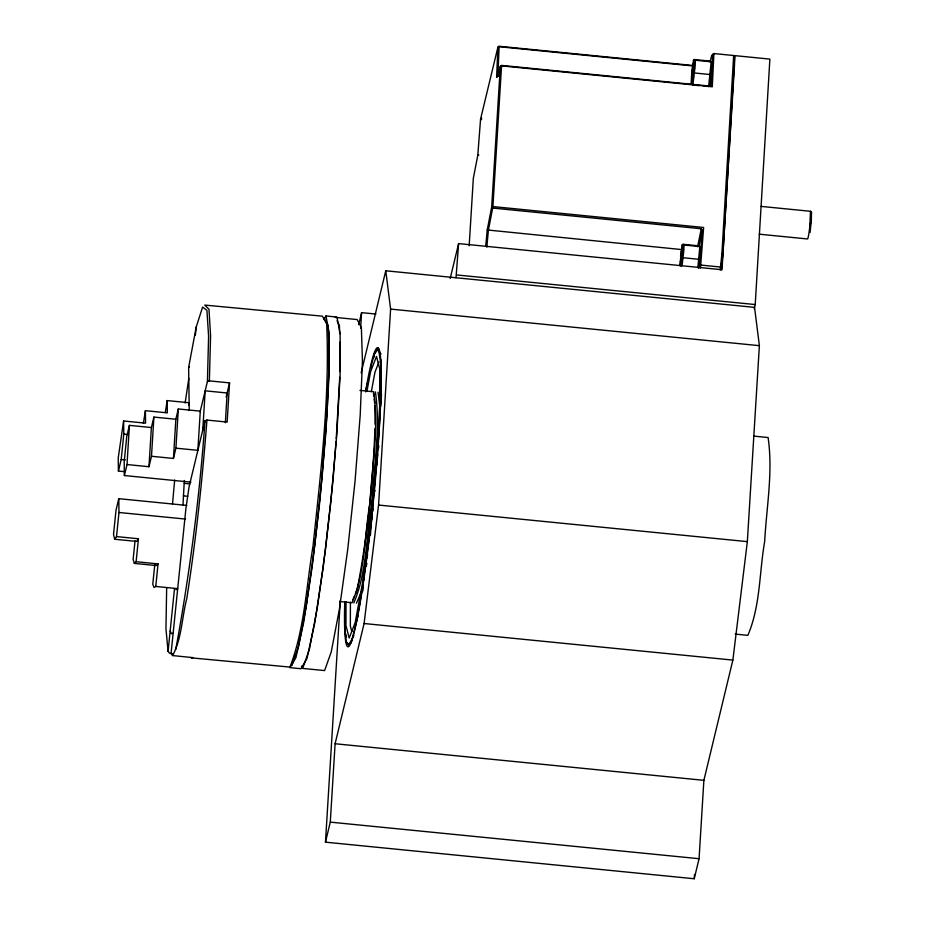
<?xml version="1.0" encoding="UTF-8"?>
<svg xmlns="http://www.w3.org/2000/svg" width="925" height="925" viewBox="0 0 925 925"><rect width="100%" height="100%" fill="white"/><g stroke="black" fill="none" stroke-linecap="round" stroke-linejoin="round"><path stroke-width="1.39" d="M346.031 601.701L345.962 625.577L349.199 638.065L355.142 622.664L362.612 582.426L370.127 525.308L376.209 462.627L379.632 406.827L379.736 368.925L376.498 356.426L370.555 371.838L366.947 391.263M350.413 602.152L350.355 626.017L351.789 631.567M370.416 535.413C374.197 482.503 380.903 429.628 381.1 376.44M376.822 465.113L377.77 454.106M499.199 74.925L496.621 77.203L497.916 47.117L499.072 46.25L692.605 65.444M497.847 76.266L499.13 46.724L498.552 46.435M721.257 269.892L722.864 254.548L734.519 64.866L734.635 56.668L733.664 55.512L713.903 53.557L712.678 54.494L711.186 85.216L710.03 86.094L501.489 65.398L500.333 66.276L498.043 75.792L496.621 77.203M733.664 55.512L721.893 253.936L720.228 269.938M810.069 232.487L811.352 220.462L811.468 212.553L810.473 211.293L761.206 206.402M166.662 587.676L165.957 628.827L168.073 651.397L169.645 653.339L172.339 653.617M353.905 635.579L348.552 645.095L346.424 642.262L345.129 632.122L345.002 602.291M200.101 411.856L207.42 381.516L208.599 336.284L206.923 310.314L202.61 307.065L196.227 326.976L188.642 367.375L189.232 410.492M209.374 380.88L210.576 335.706L208.981 309.308L204.783 305.088L322.455 316.177L326.675 323.97C329.936 398.27 320.674 472.421 313.02 546.201C306.233 586.543 304.683 628.549 289.976 667.087L191.186 657.848L192.816 657.594L172.628 655.582L171.044 653.64L185.925 508.403L189.058 486.908L205.015 420.702L206.957 420.066L227.157 422.078L229.562 382.881L209.374 380.88L207.42 381.516M374.949 428.518C372.995 482.572 367.341 536.604 357.166 589.745L355.524 593.492M375.087 424.24L375.03 405.832M679.829 265.637L682.13 244.986L683.055 244.292L698.861 245.853L700.595 247.403L698.629 267.822M697.878 267.337L699.82 246.57L684.014 244.998L683.032 245.657L681.066 266.076M694.016 62.195L694.409 59.535L710.203 61.108L711.175 61.825L708.643 86.58L709.567 85.886L711.209 74.636L711.949 62.646L711.175 61.825L695.369 60.252L694.386 60.9L692.004 84.14L692.837 85.007L695.195 65.756L695.369 60.252L694.409 59.535L693.472 60.229L691.842 71.479L691.102 83.47L692.004 84.14M810.867 215.051L811.468 212.553L810.473 211.293L809.884 225.573A14.048 1.018 -84.3 0 1 807.49 238.962L759.171 234.175M339.729 377.284L336.249 438.6M339.961 371.619L339.949 342.111M183 504.877L184.306 480.491M127.014 464.547L148.971 466.732L151.492 456.268L173.438 458.442L175.912 448.163L197.869 450.336L200.274 411.151L178.328 408.966L175.843 419.245L153.897 417.071L151.376 427.535L129.419 425.361L127.014 464.547L124.366 475.542L190.932 482.145M151.376 427.535L148.971 466.732M153.897 417.071L151.492 456.268M175.843 419.245L173.438 458.442M178.328 408.966L175.912 448.163M361.166 372.844L385.76 270.782L754.546 307.366L759.379 345.672L747.342 541.634L732.866 660.092L703.879 780.33L699.069 858.712L694.236 878.75L325.461 842.166L340.319 600.371M325.461 842.166L330.283 822.128L335.104 743.746L364.092 623.519L378.568 505.05L390.604 309.089L385.76 270.782M360.634 328.317L361.594 312.638L375.943 314.061M456.013 277.743L458.615 243.599L722.02 269.73L734.762 55.627L769.878 59.107L755.216 304.556L754.21 308.753M469.183 245.773L473.334 178.294L477.797 155.308L480.572 119.059L497.916 47.117M485.717 246.235L487.232 229.955L491.684 206.969L500.333 66.276M486.816 247.195L488.377 230.394L492.909 206.576L501.558 65.883L500.98 65.582M700.017 255.254L700.433 248.501M711.614 66.45L709.637 84.707M492.724 208.067L701.266 228.752L702.295 229.839L699.3 267.718M722.055 256.086L722.217 253.381M694.236 878.75L694.502 874.437M202.772 430.009L205.177 390.812L227.134 392.998L225.365 422.702M366.982 386.257L367.19 383.517L365.768 391.946M336.029 441.468L333.116 478.826L325.797 547.068L317.437 607.043L309.308 649.662L302.648 668.405L324.606 670.579L331.266 651.836L339.394 609.228L347.742 549.253L355.061 481L360.218 414.92L362.438 361.028L361.374 327.542L357.189 319.564L335.243 317.391M681.101 258.688L681.297 256.271L680.488 256.237M206.957 420.066C202.298 479.844 196.031 539.518 186.746 598.764C181.855 617.553 181.878 638.157 172.628 655.582M205.015 420.702C199.603 497.453 189.637 573.847 175.762 649.454M172.501 504.021L174.675 480.04M351.153 642.91L358.16 615.31M124.077 471.611L118.412 471.056L121.198 459.482L123.8 434.103L123.615 420.991L145.572 423.164L145.398 410.677L167.344 412.851L167.182 400.583L189.128 402.757L188.712 405.416M116.515 536.581L138.461 538.766L136.588 541.414L114.642 539.24L116.515 536.581L118.978 512.485L118.793 498.679L186.769 505.42M135.038 540.824L133.131 559.486L134.333 563.394L156.29 565.568L158.059 563.903L136.114 561.718L134.333 563.394M136.114 561.718L138.461 538.766M154.799 564.481L152.775 584.207L154.036 587.548L155.758 586.45L177.704 588.635L175.993 589.734M155.758 586.45L158.059 563.903M168.073 651.397L174.49 588.751M692.721 81.065L691.738 81.99L692.675 66.854L693.75 62.38L694.525 63.478M692.709 79.874L694.201 64.819M691.738 81.99L693.819 67.722L693.75 62.38M680.372 265.406L681.32 251.6L682.396 247.125L683.17 248.235L681.332 263.428M680.65 265.625L682.396 247.125M720.98 266.839L721.269 264.088M195.372 335.174L196.227 326.976M358.507 610.986L362.542 587.086L372.37 514.184M710.793 73.873L711.267 69.918M698.791 263.879L699.277 259.937M381.516 394.142L380.568 406.503M378.498 448.59L378.857 445.827M185.127 403.011L188.792 378.487M370.543 368.312L374.301 354.009L378.417 348.286L380.58 362.369L380.984 379.319M682.072 265.764L683.841 250.513L684.014 244.998L683.055 244.292M698.468 268.192L699.774 259.301M720.98 266.562L721.35 264.018M373.735 357.825L374.301 354.009L377.585 349.43M372.798 511.328L373.226 508.472M165.298 412.527L167.182 400.583M143.363 423.384L145.398 410.677M697.589 246.813L701.266 228.752M698.918 246.119L702.295 229.839M700.468 267.984L703.636 227.481L492.909 206.576M123.615 420.991L118.227 457.944L118.412 471.056M361.71 590.335L362.218 587.514M363.294 582.9L362.901 590.971M363.803 580.102L364.311 577.316M366.335 566.146L366.843 563.36M371.341 391.691L374.949 372.266L378.915 361.999M380.58 362.369L381.054 359.883M129.419 425.361L126.771 436.346L124.181 461.725L124.366 475.542M118.793 498.679L116.007 510.242L113.532 534.349L114.642 539.24M226.139 397.103L229.562 382.881M358.703 324.663L361.594 312.638M450.197 278.483L458.615 243.599M710.122 61.906L711.66 55.5L712.678 54.494M366.589 558.573L367.63 554.549M809.884 225.573L811.352 220.462M373.943 493.938L375.087 490.377M291.895 665.503L298.44 647.003L306.406 605.285L314.708 545.819L321.969 478.086L327.103 412.446L329.3 358.969L328.225 325.82L324.051 318.096M352.795 599.758L354.437 596.001M353.824 602.938C367.248 571.662 365.942 536.118 371.734 502.992C373.7 466.108 380.822 428.749 375.388 391.899M356.437 603.192L361.455 591.746M324.004 319.275L325.97 315.968L336.954 317.055L340.146 333.867L340.099 374.903L336.85 433.883L330.861 501.859L323.068 568.47L314.639 623.566L306.869 658.785L300.949 668.729L289.964 667.642L295.896 657.698L303.666 622.479L312.095 567.383L319.888 500.772L325.866 432.796L329.127 373.816L329.161 332.78L325.97 315.968M810.635 213.848L811.468 212.553M480.572 119.059L481.728 118.192M712.817 54.633L713.903 53.557L712.285 86.788L501.558 65.883M692.813 77.527L693.692 77.052M681.459 262.272L682.338 261.81M188.642 367.375L189.509 366.982M691.669 76.659L692.652 76.278M680.314 261.405L681.297 261.035M173.137 633.232L171.483 633.694L170.165 630.989M721.697 267.152L699.739 264.966M477.797 155.308L478.849 155.088M691.842 71.479L692.652 71.526M711.209 74.636L693.646 72.89M699.855 259.382L682.292 257.647M499.13 46.724L693.288 65.987M695.716 85.297L698.583 85.586M704.33 86.152L707.209 86.441M682.523 249.657L487.232 229.955M456.684 274.945L755.216 304.556M390.604 309.089L759.379 345.672M359.929 390.385L373.654 391.738C379.03 428.529 371.977 465.807 370 502.622C364.196 535.806 365.537 571.442 352.043 602.753L339.695 601.528M753.979 436.126L768.097 437.537C773.138 472.016 766.524 506.969 764.674 541.483C759.228 572.587 760.489 605.991 747.839 635.348L735.144 634.087M123.8 434.103L128.043 434.53M121.198 459.482L125.442 459.91M184.341 483.359L189.833 483.902M378.568 505.05L747.342 541.634M183.381 495.858L187.694 496.286M118.978 512.485L185.543 519.087M364.092 623.519L732.866 660.092M335.104 743.746L703.879 780.33M330.283 822.128L699.069 858.712M491.684 206.969L492.273 207.269M693.819 67.722L694.582 68.265M682.465 252.467L683.228 253.022M692.675 66.854L693.553 67.49M681.32 251.6L682.199 252.236M711.949 62.646L710.203 61.108M693.472 60.229L694.386 60.9M700.595 247.403L698.861 245.853M682.13 244.986L683.032 245.657M381.088 354.021L377.146 349.407M346.424 642.262L349.049 644.841M481.092 118.874L481.555 119.672M337.035 320.802L339.417 325.357L339.683 333.728M301.458 666.116L302.648 668.405M345.129 632.122L346.517 637.337M373.446 393.483L373.804 396.224M374.151 398.976L374.683 403.08M378.036 392.177L379.643 404.803M344.713 615.183L345.129 619.299M722.078 253.45L722.113 255.843M365.606 391.298A150.393 10.846 -84.3 0 1 380.984 391.83A150.393 10.846 -84.3 0 1 359.987 603.771A150.393 10.846 -84.3 0 1 344.736 602.082"/></g></svg>
